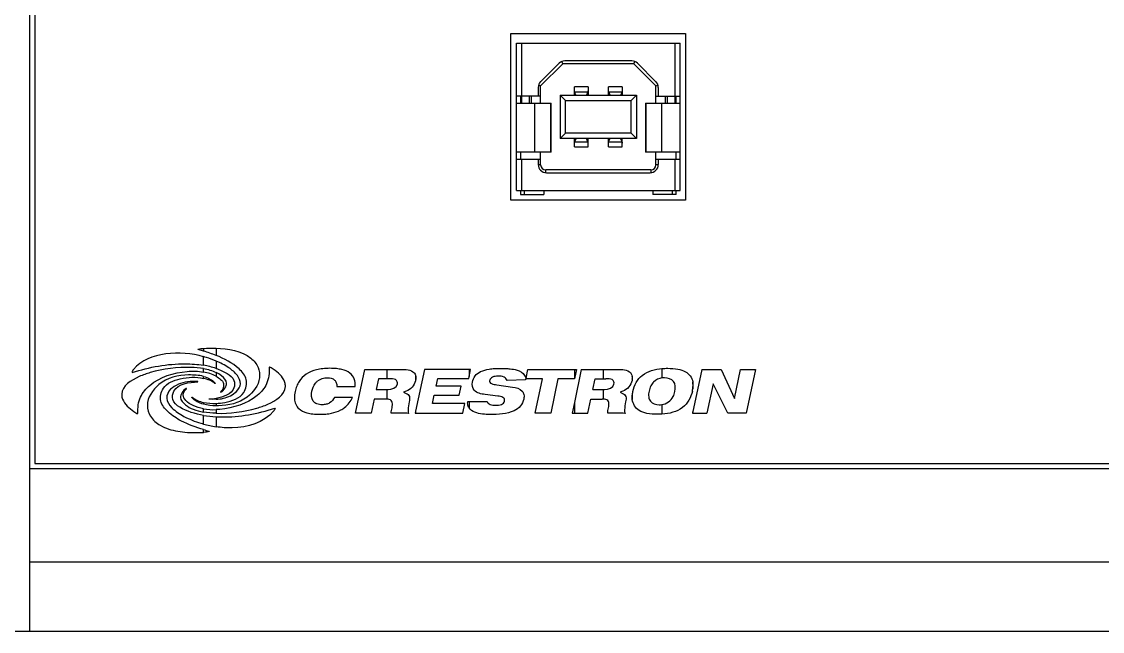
# Model space of a CAD drawing. Header units: inches. Extents: x 29 to 2254, y 8 to 2046.
# Drawn here: x 31.29 to 34.196, y 37.063 to 38.703 of the extents above; entities that cross this region are included whole.
import ezdxf

# ---------------------------------------------------------------- set-up
doc = ezdxf.new("R2010")
doc.units = ezdxf.units.IN
doc.header["$MEASUREMENT"] = 0

msp = doc.modelspace()

# ---------------------------------------------------------------- linework, layer by layer
at = {"color": 7, "linetype": 'Continuous'}
for p, q in [((31.312, 37.0626), (31.312, 40.2962)), ((31.326, 39.8451), (31.326, 37.5138)), ((32.6059, 38.2222), (32.6059, 38.6706)), ((32.6059, 38.6706), (33.0757, 38.6706)), ((33.0757, 38.6706), (33.0757, 38.2222)), ((32.6206, 38.2487), (32.6206, 38.645)), ((32.6206, 38.645), (33.061, 38.645)), ((32.6353, 38.4835), (32.6353, 38.645)), ((33.0463, 38.645), (33.0463, 38.4835)), ((33.061, 38.2487), (33.061, 38.645)), ((32.7456, 38.5896), (32.743, 38.5958)), ((32.9307, 38.5973), (32.7509, 38.5973)), ((32.936, 38.5896), (32.9386, 38.5958)), ((32.7456, 38.5896), (32.6857, 38.5298)), ((32.6858, 38.5413), (32.7353, 38.5909)), ((32.936, 38.5896), (32.7456, 38.5896)), ((32.936, 38.5896), (32.9958, 38.5298)), ((32.9463, 38.5909), (32.9958, 38.5413)), ((32.6793, 38.5258), (32.6793, 38.5019)), ((32.6857, 38.5298), (32.6803, 38.5321)), ((32.6857, 38.4835), (32.6857, 38.5298)), ((32.7766, 38.5052), (32.7766, 38.5272)), ((32.8133, 38.5272), (32.7766, 38.5272)), ((32.7769, 38.5143), (32.7766, 38.517)), ((32.7769, 38.5143), (32.8129, 38.5143)), ((32.7778, 38.5052), (32.7778, 38.5117)), ((32.7807, 38.5052), (32.7778, 38.5117)), ((32.8121, 38.5117), (32.8091, 38.5052)), ((32.8121, 38.5117), (32.8121, 38.5052)), ((32.8129, 38.5143), (32.8133, 38.517)), ((32.8133, 38.5272), (32.8133, 38.5052)), ((32.8683, 38.5052), (32.8683, 38.5272)), ((32.905, 38.5272), (32.8683, 38.5272)), ((32.8686, 38.5143), (32.8683, 38.517)), ((32.8686, 38.5143), (32.9047, 38.5143)), ((32.8695, 38.5052), (32.8695, 38.5117)), ((32.8695, 38.5117), (32.8725, 38.5052)), ((32.9038, 38.5117), (32.9008, 38.5052)), ((32.9038, 38.5117), (32.9038, 38.5052)), ((32.905, 38.517), (32.9047, 38.5143)), ((32.905, 38.5272), (32.905, 38.5052)), ((32.9958, 38.5298), (33.0013, 38.5321)), ((32.9958, 38.4835), (32.9958, 38.5298)), ((33.0023, 38.5019), (33.0023, 38.5258)), ((32.6857, 38.5019), (32.6206, 38.5019)), ((32.6206, 38.4835), (32.7138, 38.4835)), ((32.6316, 38.5019), (32.6316, 38.4835)), ((32.6555, 38.4835), (32.6555, 38.5019)), ((32.661, 38.4835), (32.661, 38.5019)), ((32.6704, 38.3514), (32.6704, 38.4835)), ((32.7125, 38.4835), (32.7125, 38.3514)), ((32.7138, 38.3514), (32.7138, 38.4835)), ((32.738, 38.5052), (32.738, 38.3885)), ((32.7527, 38.4905), (32.738, 38.5052)), ((32.738, 38.5052), (32.9435, 38.5052)), ((32.7527, 38.4032), (32.7527, 38.4905)), ((32.7527, 38.4905), (32.9289, 38.4905)), ((32.9435, 38.5052), (32.9289, 38.4905)), ((32.9289, 38.4032), (32.9289, 38.4905)), ((32.9435, 38.5052), (32.9435, 38.3885)), ((32.9678, 38.4835), (32.9678, 38.3514)), ((32.9678, 38.4835), (33.061, 38.4835)), ((32.9691, 38.3514), (32.9691, 38.4835)), ((32.9958, 38.5019), (33.061, 38.5019)), ((33.0111, 38.4835), (33.0111, 38.3514)), ((33.0206, 38.5019), (33.0206, 38.4835)), ((33.0261, 38.5019), (33.0261, 38.4835)), ((33.05, 38.4835), (33.05, 38.5019)), ((32.738, 38.3885), (32.7527, 38.4032)), ((32.9289, 38.4032), (32.7527, 38.4032)), ((32.9289, 38.4032), (32.9435, 38.3885)), ((32.9435, 38.3885), (32.738, 38.3885)), ((32.7766, 38.3657), (32.7766, 38.3885)), ((32.7766, 38.376), (32.7769, 38.3786)), ((32.7766, 38.3657), (32.8133, 38.3657)), ((32.8129, 38.3786), (32.7769, 38.3786)), ((32.7778, 38.3813), (32.7778, 38.3885)), ((32.7811, 38.3885), (32.7778, 38.3813)), ((32.8121, 38.3813), (32.8088, 38.3885)), ((32.8121, 38.3885), (32.8121, 38.3813)), ((32.8133, 38.376), (32.8129, 38.3786)), ((32.8133, 38.3657), (32.8133, 38.3885)), ((32.8683, 38.3657), (32.8683, 38.3885)), ((32.8683, 38.376), (32.8686, 38.3786)), ((32.8683, 38.3657), (32.905, 38.3657)), ((32.9047, 38.3786), (32.8686, 38.3786)), ((32.8695, 38.3813), (32.8695, 38.3885)), ((32.8695, 38.3813), (32.8728, 38.3885)), ((32.9038, 38.3813), (32.9005, 38.3885)), ((32.9038, 38.3885), (32.9038, 38.3813)), ((32.9047, 38.3786), (32.905, 38.376)), ((32.905, 38.3657), (32.905, 38.3885)), ((32.7138, 38.3514), (32.6206, 38.3514)), ((32.6316, 38.3514), (32.6316, 38.3331)), ((32.6857, 38.318), (32.6857, 38.3514)), ((33.061, 38.3514), (32.9678, 38.3514)), ((32.9958, 38.318), (32.9958, 38.3514)), ((33.05, 38.3331), (33.05, 38.3514)), ((32.6206, 38.3331), (32.6857, 38.3331)), ((32.6353, 38.2487), (32.6353, 38.3331)), ((32.6793, 38.3331), (32.6793, 38.3184)), ((32.6857, 38.318), (32.6793, 38.318)), ((32.9958, 38.3331), (33.061, 38.3331)), ((33.0023, 38.318), (32.9958, 38.318)), ((33.0023, 38.3184), (33.0023, 38.3331)), ((33.0463, 38.3331), (33.0463, 38.2487)), ((32.6997, 38.2965), (32.6997, 38.3041)), ((32.9819, 38.3041), (32.6997, 38.3041)), ((32.7013, 38.2964), (32.9802, 38.2964)), ((32.9819, 38.3041), (32.9819, 38.2965)), ((32.6206, 38.2487), (33.061, 38.2487)), ((32.6316, 38.2487), (32.6316, 38.238)), ((32.6426, 38.238), (32.6426, 38.2487)), ((32.694, 38.2487), (32.694, 38.238)), ((32.9876, 38.2487), (32.9876, 38.238)), ((33.039, 38.2487), (33.039, 38.238)), ((33.05, 38.238), (33.05, 38.2487)), ((33.0757, 38.2222), (32.6059, 38.2222)), ((32.6316, 38.238), (32.694, 38.238)), ((33.05, 38.238), (32.9876, 38.238)), ((31.7792, 37.8165), (31.7645, 37.8208)), ((31.7792, 37.8239), (31.7792, 37.8165)), ((31.8129, 37.8243), (31.8129, 37.805)), ((31.7792, 37.7784), (31.7792, 37.8016)), ((31.8129, 37.7899), (31.8129, 37.7699)), ((31.7792, 37.7603), (31.7792, 37.7694)), ((31.8129, 37.7594), (31.8129, 37.7488)), ((32.1881, 37.6498), (32.213, 37.767)), ((32.213, 37.767), (32.3045, 37.767)), ((32.2725, 37.767), (32.2725, 37.7419)), ((32.373, 37.767), (32.3491, 37.6549)), ((32.4974, 37.767), (32.373, 37.767)), ((32.4923, 37.743), (32.4974, 37.767)), ((32.4933, 37.767), (32.4933, 37.7481)), ((32.6466, 37.7434), (32.6516, 37.767)), ((32.6516, 37.767), (32.7825, 37.767)), ((32.7764, 37.767), (32.7764, 37.7419)), ((32.7951, 37.767), (32.7764, 37.6787)), ((32.7825, 37.767), (32.7772, 37.7419)), ((32.7951, 37.767), (32.8866, 37.767)), ((32.8547, 37.7419), (32.8547, 37.767)), ((33.012, 37.7696), (33.012, 37.7444)), ((33.119, 37.767), (33.0941, 37.6498)), ((33.119, 37.767), (33.171, 37.767)), ((33.171, 37.767), (33.2067, 37.6892)), ((33.2067, 37.6892), (33.2232, 37.767)), ((33.2232, 37.767), (33.2632, 37.767)), ((33.2632, 37.767), (33.2383, 37.6498)), ((31.7792, 37.7433), (31.7792, 37.7485)), ((31.9994, 37.721), (31.9994, 37.7241)), ((32.2498, 37.7419), (32.2438, 37.7137)), ((32.279, 37.7419), (32.2498, 37.7419)), ((32.3491, 37.7521), (32.3491, 37.7365)), ((32.4049, 37.7221), (32.4094, 37.743)), ((32.4094, 37.743), (32.4923, 37.743)), ((32.5677, 37.726), (32.61, 37.7199)), ((32.6451, 37.739), (32.5953, 37.7373)), ((32.6426, 37.7511), (32.6466, 37.7434)), ((32.6452, 37.7419), (32.6451, 37.739)), ((32.6909, 37.7419), (32.6452, 37.7419)), ((32.6713, 37.6498), (32.6909, 37.7419)), ((32.7324, 37.7419), (32.7128, 37.6498)), ((32.7772, 37.7419), (32.7324, 37.7419)), ((32.826, 37.7137), (32.832, 37.7419)), ((32.832, 37.7419), (32.8612, 37.7419)), ((32.9321, 37.7485), (32.9321, 37.741)), ((33.0948, 37.7343), (33.0948, 37.7149)), ((33.1495, 37.7283), (33.1328, 37.6498)), ((33.189, 37.6498), (33.1495, 37.7283)), ((31.5591, 37.7008), (31.5591, 37.698)), ((32.1379, 37.7214), (32.1866, 37.7214)), ((32.2438, 37.7137), (32.2755, 37.7137)), ((32.2725, 37.7137), (32.2725, 37.6873)), ((32.3244, 37.7086), (32.3172, 37.706)), ((32.3172, 37.706), (32.3242, 37.7028)), ((32.395, 37.6754), (32.3998, 37.6979)), ((32.3998, 37.6979), (32.467, 37.6978)), ((32.4721, 37.7221), (32.4049, 37.7221)), ((32.467, 37.6978), (32.4721, 37.7221)), ((32.571, 37.6956), (32.5363, 37.7)), ((32.826, 37.7137), (32.8577, 37.7137)), ((32.8547, 37.6873), (32.8547, 37.7137)), ((32.9066, 37.7086), (32.8994, 37.706)), ((32.8994, 37.706), (32.9063, 37.7028)), ((32.9321, 37.6862), (32.9321, 37.6975)), ((31.7792, 37.6786), (31.7792, 37.6734)), ((31.8129, 37.6895), (31.8129, 37.687)), ((31.8129, 37.6759), (31.8129, 37.6695)), ((31.8193, 37.6695), (31.8129, 37.6695)), ((32.1801, 37.6922), (32.1315, 37.6922)), ((32.2383, 37.6874), (32.2303, 37.6498)), ((32.2693, 37.6874), (32.2383, 37.6874)), ((32.482, 37.6754), (32.395, 37.6754)), ((32.4766, 37.6498), (32.482, 37.6754)), ((32.4898, 37.6736), (32.4893, 37.6773)), ((32.4896, 37.6781), (32.4898, 37.6812)), ((32.4898, 37.6812), (32.5423, 37.6812)), ((32.4933, 37.6812), (32.4933, 37.6639)), ((32.7764, 37.6787), (32.7703, 37.6498)), ((32.7764, 37.6787), (32.7764, 37.6498)), ((32.8124, 37.6498), (32.8204, 37.6874)), ((32.8204, 37.6874), (32.8515, 37.6874)), ((33.012, 37.6726), (33.012, 37.647)), ((31.7792, 37.6525), (31.7792, 37.6616)), ((31.7792, 37.6203), (31.7792, 37.6435)), ((31.8234, 37.6599), (31.8129, 37.6591)), ((31.8129, 37.6591), (31.8129, 37.6492)), ((31.8129, 37.6399), (31.8129, 37.6131)), ((32.2303, 37.6498), (32.1881, 37.6498)), ((32.3491, 37.6549), (32.3481, 37.6498)), ((32.3481, 37.6498), (32.4766, 37.6498)), ((32.3491, 37.6549), (32.3491, 37.6498)), ((32.7128, 37.6498), (32.6713, 37.6498)), ((32.7703, 37.6498), (32.8124, 37.6498)), ((33.0941, 37.6498), (33.1328, 37.6498)), ((33.0948, 37.6498), (33.0948, 37.6534)), ((33.2383, 37.6498), (33.189, 37.6498)), ((31.7792, 37.5979), (31.7792, 37.6054)), ((47.4197, 37.4998), (31.312, 37.4998)), ((31.326, 37.5138), (47.4057, 37.5138)), ((47.4197, 37.249), (31.312, 37.249)), ((30.6269, 37.0628), (31.312, 37.0628)), ((47.4197, 37.0626), (31.312, 37.0626))]:
    msp.add_line(p, q, dxfattribs=at)
for centre, radius, start, end in [((32.7509, 38.5753), 0.022, 90, 135), ((32.9307, 38.5753), 0.022, 45, 90), ((32.7013, 38.5258), 0.022, 135, 180), ((32.9802, 38.5258), 0.022, 0, 45), ((32.7013, 38.3184), 0.022, 180, 270), ((32.6997, 38.318), 0.0139, 180, 270), ((32.9802, 38.3184), 0.022, 270, 0), ((32.9819, 38.318), 0.0139, 270, 0), ((31.7205, 37.5864), 0.2231, 72.6849, 74.7216), ((31.7082, 37.5416), 0.2695, 67.1272, 73.0314), ((33.0062, 37.728), 0.0895, 347.7955, 351.5948), ((32.2694, 37.6231), 0.0643, 87.2158, 90.0778), ((32.8515, 37.6215), 0.0659, 87.2507, 90.043), ((31.807, 37.8106), 0.1516, 259.4399, 272.2362), ((31.8801, 37.9835), 0.3769, 253.2766, 254.481), ((31.858, 37.9053), 0.2957, 254.549, 261.2321), ((31.7561, 38.0048), 0.4075, 270.8153, 273.2557), ((31.982, 38.2695), 0.6943, 253.0192, 254.2869)]:
    msp.add_arc(centre, radius, start, end, dxfattribs=at)
for centre, start_param, end_param in [((32.7949, 38.5172), -2.956005, -2.776649), ((32.7949, 38.5172), -0.364943, -0.185588), ((32.8867, 38.5172), -2.956005, -2.776649), ((32.8867, 38.5172), -0.364943, -0.185588), ((32.7949, 38.3758), 2.776649, 2.956005), ((32.7949, 38.3758), 0.185588, 0.364943), ((32.8867, 38.3758), 2.776649, 2.956005), ((32.8867, 38.3758), 0.185588, 0.364943)]:
    msp.add_ellipse(centre, major_axis=(0.0183, 0), ratio=0.8391, start_param=start_param, end_param=end_param, dxfattribs=at)
for points in [[(31.7792, 37.8016), (31.7178, 37.8186), (31.6321, 37.816), (31.5909, 37.7673)], [(31.7645, 37.8208), (31.7641, 37.8209), (31.7642, 37.822), (31.7646, 37.822)], [(31.7646, 37.822), (31.7692, 37.8228), (31.7739, 37.8237), (31.7786, 37.8239)], [(31.7792, 37.8239), (31.7905, 37.8246), (31.8017, 37.8248), (31.8129, 37.8243)], [(31.8129, 37.805), (31.8019, 37.8093), (31.7906, 37.813), (31.7792, 37.8165)], [(31.735, 37.762), (31.7497, 37.7636), (31.7647, 37.763), (31.7792, 37.7603)], [(31.7792, 37.7485), (31.7663, 37.7519), (31.7526, 37.7524), (31.7392, 37.7524)], [(31.8129, 37.7699), (31.802, 37.7737), (31.7907, 37.7764), (31.7792, 37.7784)], [(31.7792, 37.7694), (31.7908, 37.7674), (31.8024, 37.7644), (31.8129, 37.7594)], [(31.8129, 37.7488), (31.8025, 37.7546), (31.7909, 37.7581), (31.7792, 37.7603)], [(31.8129, 37.7699), (31.8234, 37.7663), (31.8336, 37.7617), (31.8431, 37.7562)], [(31.7638, 37.7335), (31.7642, 37.7335), (31.7643, 37.7348), (31.7638, 37.7348)], [(31.7792, 37.7485), (31.791, 37.7454), (31.8027, 37.739), (31.8108, 37.7299)], [(31.8099, 37.729), (31.8015, 37.7366), (31.7903, 37.7409), (31.7792, 37.7433)], [(31.8108, 37.7299), (31.811, 37.7296), (31.8102, 37.7287), (31.8099, 37.729)], [(32.0708, 37.7091), (32.0723, 37.7164), (32.0753, 37.7239), (32.0799, 37.73)], [(32.1362, 37.7315), (32.1374, 37.7283), (32.138, 37.7247), (32.1379, 37.7214)], [(32.2755, 37.7137), (32.2851, 37.7137), (32.2988, 37.718), (32.3008, 37.7274)], [(32.3491, 37.7365), (32.3462, 37.7244), (32.3361, 37.7128), (32.3244, 37.7086)], [(32.3491, 37.7521), (32.3507, 37.7475), (32.3504, 37.7423), (32.3494, 37.7376)], [(32.8577, 37.7137), (32.8673, 37.7137), (32.881, 37.718), (32.883, 37.7274)], [(32.9321, 37.741), (32.9325, 37.7435), (32.9325, 37.746), (32.9321, 37.7485)], [(33.0948, 37.7149), (33.0957, 37.7213), (33.096, 37.728), (33.0948, 37.7343)], [(31.7332, 37.7152), (31.7335, 37.7154), (31.7327, 37.7164), (31.7324, 37.7161)], [(31.8253, 37.7067), (31.825, 37.7064), (31.8258, 37.7055), (31.8261, 37.7058)], [(32.9321, 37.6975), (32.9318, 37.6937), (32.9318, 37.6899), (32.9321, 37.6862)], [(31.7792, 37.6435), (31.757, 37.6473), (31.7348, 37.6544), (31.7154, 37.6657)], [(31.7477, 37.692), (31.7474, 37.6923), (31.7483, 37.6931), (31.7486, 37.6928)], [(31.7792, 37.6734), (31.7674, 37.6765), (31.7558, 37.6828), (31.7477, 37.692)], [(31.7486, 37.6928), (31.7569, 37.6853), (31.7682, 37.681), (31.7792, 37.6786)], [(31.7792, 37.6786), (31.7902, 37.6762), (31.8017, 37.6755), (31.8129, 37.6759)], [(31.8129, 37.6695), (31.8016, 37.6697), (31.7902, 37.6705), (31.7792, 37.6734)], [(31.7946, 37.6871), (31.7942, 37.6871), (31.7942, 37.6883), (31.7947, 37.6883)], [(31.8129, 37.687), (31.8069, 37.6867), (31.8007, 37.6868), (31.7946, 37.6871)], [(31.7947, 37.6883), (31.8008, 37.6883), (31.8069, 37.6887), (31.8129, 37.6895)], [(32.1587, 37.665), (32.168, 37.6722), (32.1756, 37.6816), (32.1801, 37.6922)], [(32.4933, 37.6639), (32.4914, 37.6668), (32.4902, 37.6702), (32.4898, 37.6736)], [(31.8129, 37.6492), (31.8017, 37.6496), (31.7904, 37.6506), (31.7792, 37.6525)], [(31.7792, 37.6435), (31.7904, 37.6417), (31.8017, 37.6405), (31.8129, 37.6399)], [(31.8129, 37.6492), (31.8497, 37.6481), (31.8871, 37.6528), (31.9223, 37.6631)], [(31.7939, 37.5999), (31.7893, 37.599), (31.7846, 37.5982), (31.7799, 37.598)], [(31.794, 37.6011), (31.7944, 37.601), (31.7943, 37.5999), (31.7939, 37.5999)]]:
    msp.add_open_spline(points, degree=3, dxfattribs=at)
for points, knots in [([(31.8129, 37.8243), (31.8453, 37.8232), (31.8926, 37.8166), (31.9283, 37.775), (31.9335, 37.7326), (31.8952, 37.6816), (31.8461, 37.6696), (31.8193, 37.6695)], [0, 0, 0, 0, 0.325144, 0.430936, 0.525307, 0.731395, 1, 1, 1, 1]), ([(31.5877, 37.759), (31.6336, 37.7736), (31.6984, 37.7859), (31.763, 37.7811), (31.7792, 37.7784)], [0, 0, 0, 0, 0.745441, 1, 1, 1, 1]), ([(31.8872, 37.7053), (31.8935, 37.7152), (31.8996, 37.7414), (31.8669, 37.78), (31.8352, 37.7963), (31.8129, 37.805)], [0, 0, 0, 0, 0.248276, 0.49385, 1, 1, 1, 1]), ([(31.8678, 37.7081), (31.8736, 37.7133), (31.8827, 37.7288), (31.87, 37.7544), (31.8458, 37.7739), (31.8249, 37.7848), (31.8129, 37.7899)], [0, 0, 0, 0, 0.199567, 0.399014, 0.666991, 1, 1, 1, 1]), ([(31.6361, 37.7588), (31.626, 37.7558), (31.5965, 37.7457), (31.5602, 37.7231), (31.5591, 37.7008)], [0, 0, 0, 0, 0.321886, 1, 1, 1, 1]), ([(31.5909, 37.7673), (31.5898, 37.7659), (31.5888, 37.7633), (31.5863, 37.7608), (31.5874, 37.7589), (31.5877, 37.759)], [0, 0, 0, 0, 0.544395, 0.883828, 1, 1, 1, 1]), ([(31.6027, 37.6492), (31.602, 37.664), (31.6054, 37.6935), (31.6484, 37.7439), (31.6995, 37.7582), (31.735, 37.762)], [0, 0, 0, 0, 0.231913, 0.440798, 1, 1, 1, 1]), ([(31.7392, 37.7524), (31.7111, 37.7523), (31.6595, 37.7394), (31.622, 37.6821), (31.6347, 37.6377), (31.6658, 37.612), (31.7105, 37.599), (31.7445, 37.5971), (31.7619, 37.5973)], [0, 0, 0, 0, 0.26674, 0.468648, 0.564338, 0.678664, 0.835385, 1, 1, 1, 1]), ([(31.7792, 37.7694), (31.7681, 37.7713), (31.7201, 37.7754), (31.6714, 37.7691), (31.6361, 37.7588)], [0, 0, 0, 0, 0.235287, 1, 1, 1, 1]), ([(31.8261, 37.7058), (31.8339, 37.7115), (31.8488, 37.7296), (31.8293, 37.7496), (31.8183, 37.7568), (31.8129, 37.7594)], [0, 0, 0, 0, 0.413466, 0.749139, 1, 1, 1, 1]), ([(31.8431, 37.7562), (31.8505, 37.7518), (31.8637, 37.741), (31.8629, 37.7031), (31.8313, 37.6921), (31.8129, 37.6895)], [0, 0, 0, 0, 0.253409, 0.452395, 1, 1, 1, 1]), ([(31.9557, 37.7727), (31.9565, 37.7579), (31.9531, 37.7283), (31.9101, 37.678), (31.859, 37.6636), (31.8234, 37.6599)], [0, 0, 0, 0, 0.231894, 0.440803, 1, 1, 1, 1]), ([(31.9669, 37.7679), (31.965, 37.7692), (31.9613, 37.7704), (31.9583, 37.774), (31.9557, 37.773), (31.9557, 37.7727)], [0, 0, 0, 0, 0.529493, 0.915308, 1, 1, 1, 1]), ([(31.9994, 37.7241), (31.9993, 37.7276), (31.9948, 37.7461), (31.9792, 37.7592), (31.9669, 37.7679)], [0, 0, 0, 0, 0.189513, 1, 1, 1, 1]), ([(32.1866, 37.7214), (32.1874, 37.7283), (32.1868, 37.7423), (32.1728, 37.7599), (32.1542, 37.7668), (32.1358, 37.7698), (32.1186, 37.7705), (32.1006, 37.7697), (32.0787, 37.7659), (32.055, 37.7566), (32.0377, 37.739), (32.0292, 37.7221), (32.0257, 37.7099), (32.0244, 37.7022), (32.024, 37.6993)], [0, 0, 0, 0, 0.090637, 0.175345, 0.279547, 0.345002, 0.421124, 0.505594, 0.581665, 0.714059, 0.83439, 0.896426, 0.962502, 1, 1, 1, 1]), ([(32.3045, 37.767), (32.3172, 37.767), (32.3365, 37.7696), (32.348, 37.7557), (32.3491, 37.7521)], [0, 0, 0, 0, 0.768562, 1, 1, 1, 1]), ([(32.5021, 37.7331), (32.5034, 37.739), (32.5084, 37.751), (32.5254, 37.7633), (32.5441, 37.768), (32.5624, 37.77), (32.5774, 37.7703), (32.5913, 37.7701), (32.606, 37.7689), (32.624, 37.7661), (32.6388, 37.7585), (32.6426, 37.7511)], [0, 0, 0, 0, 0.113316, 0.229608, 0.376763, 0.467875, 0.572547, 0.654654, 0.727139, 0.845465, 1, 1, 1, 1]), ([(32.8866, 37.767), (32.8994, 37.767), (32.9202, 37.7701), (32.9315, 37.7534), (32.9321, 37.7485)], [0, 0, 0, 0, 0.71873, 1, 1, 1, 1]), ([(32.9321, 37.6975), (32.9325, 37.7009), (32.9343, 37.713), (32.9413, 37.7327), (32.9651, 37.7604), (32.9934, 37.768), (33.012, 37.7696)], [0, 0, 0, 0, 0.088681, 0.312715, 0.522418, 1, 1, 1, 1]), ([(33.012, 37.7696), (33.0171, 37.7701), (33.0315, 37.7706), (33.0529, 37.7691), (33.0796, 37.7619), (33.0928, 37.7453), (33.0948, 37.7343)], [0, 0, 0, 0, 0.159495, 0.440033, 0.658482, 1, 1, 1, 1]), ([(31.6713, 37.7166), (31.6806, 37.731), (31.7207, 37.7462), (31.7587, 37.7478), (31.7792, 37.7433)], [0, 0, 0, 0, 0.450799, 1, 1, 1, 1]), ([(31.7638, 37.7348), (31.7545, 37.7352), (31.7287, 37.7355), (31.7029, 37.7249), (31.6907, 37.7138)], [0, 0, 0, 0, 0.360437, 1, 1, 1, 1]), ([(31.7154, 37.6657), (31.7074, 37.6704), (31.6925, 37.6831), (31.7011, 37.7276), (31.7409, 37.7336), (31.7638, 37.7335)], [0, 0, 0, 0, 0.234526, 0.423202, 1, 1, 1, 1]), ([(31.8129, 37.7488), (31.8212, 37.7443), (31.839, 37.7328), (31.8312, 37.7119), (31.8253, 37.7067)], [0, 0, 0, 0, 0.544815, 1, 1, 1, 1]), ([(32.0799, 37.73), (32.0815, 37.732), (32.0899, 37.741), (32.1029, 37.7448), (32.1125, 37.7448)], [0, 0, 0, 0, 0.207661, 1, 1, 1, 1]), ([(32.1125, 37.7448), (32.1192, 37.7448), (32.13, 37.7428), (32.1351, 37.7343), (32.1362, 37.7315)], [0, 0, 0, 0, 0.699298, 1, 1, 1, 1]), ([(32.3008, 37.7274), (32.3017, 37.7318), (32.2963, 37.744), (32.2846, 37.7419), (32.279, 37.7419)], [0, 0, 0, 0, 0.442741, 1, 1, 1, 1]), ([(32.5363, 37.7), (32.526, 37.7013), (32.505, 37.7046), (32.5006, 37.7257), (32.5021, 37.7331)], [0, 0, 0, 0, 0.579745, 1, 1, 1, 1]), ([(32.5953, 37.7373), (32.5945, 37.7413), (32.5862, 37.749), (32.5714, 37.7493), (32.557, 37.7486), (32.5485, 37.7412), (32.5484, 37.7362), (32.5486, 37.735)], [0, 0, 0, 0, 0.20892, 0.497723, 0.753572, 0.942608, 1, 1, 1, 1]), ([(32.5486, 37.735), (32.5488, 37.7342), (32.5497, 37.7317), (32.5562, 37.7272), (32.563, 37.7267), (32.5677, 37.726)], [0, 0, 0, 0, 0.106645, 0.356616, 1, 1, 1, 1]), ([(32.883, 37.7274), (32.8839, 37.7318), (32.8785, 37.744), (32.8668, 37.7419), (32.8612, 37.7419)], [0, 0, 0, 0, 0.442741, 1, 1, 1, 1]), ([(32.9321, 37.741), (32.932, 37.7399), (32.9296, 37.7262), (32.9186, 37.7129), (32.9066, 37.7086)], [0, 0, 0, 0, 0.082409, 1, 1, 1, 1]), ([(33.012, 37.7444), (33.0037, 37.7432), (32.9911, 37.7373), (32.9812, 37.7226), (32.9767, 37.7088), (32.9752, 37.6946), (32.9811, 37.6764), (32.9988, 37.6715), (33.0096, 37.6723), (33.012, 37.6726)], [0, 0, 0, 0, 0.220591, 0.334541, 0.46207, 0.599146, 0.708292, 0.937789, 1, 1, 1, 1]), ([(33.0466, 37.7078), (33.0485, 37.7167), (33.0487, 37.7386), (33.0252, 37.7455), (33.0143, 37.7447), (33.012, 37.7444)], [0, 0, 0, 0, 0.452315, 0.882944, 1, 1, 1, 1]), ([(31.5591, 37.698), (31.5592, 37.6944), (31.5636, 37.6759), (31.5793, 37.6627), (31.5916, 37.654)], [0, 0, 0, 0, 0.189462, 1, 1, 1, 1]), ([(31.7792, 37.6054), (31.7588, 37.6116), (31.7245, 37.6235), (31.6852, 37.6495), (31.6588, 37.6804), (31.665, 37.7067), (31.6713, 37.7166)], [0, 0, 0, 0, 0.361006, 0.606024, 0.801851, 1, 1, 1, 1]), ([(31.6907, 37.7138), (31.6842, 37.7079), (31.6747, 37.6879), (31.696, 37.6597), (31.7283, 37.6385), (31.7561, 37.6272), (31.7716, 37.6225)], [0, 0, 0, 0, 0.183141, 0.383828, 0.662165, 1, 1, 1, 1]), ([(31.7324, 37.7161), (31.7246, 37.7104), (31.7098, 37.6923), (31.7307, 37.6705), (31.7522, 37.6583), (31.7698, 37.6541), (31.7792, 37.6525)], [0, 0, 0, 0, 0.275832, 0.499646, 0.726268, 1, 1, 1, 1]), ([(31.7792, 37.6616), (31.7695, 37.6634), (31.7524, 37.6686), (31.732, 37.6803), (31.7209, 37.6994), (31.7286, 37.7111), (31.7332, 37.7152)], [0, 0, 0, 0, 0.334807, 0.599522, 0.7929, 1, 1, 1, 1]), ([(31.8129, 37.687), (31.8196, 37.6874), (31.8394, 37.6894), (31.8581, 37.6992), (31.8678, 37.7081)], [0, 0, 0, 0, 0.335359, 1, 1, 1, 1]), ([(31.8129, 37.6759), (31.8208, 37.6763), (31.8469, 37.6795), (31.8768, 37.6892), (31.8872, 37.7053)], [0, 0, 0, 0, 0.290242, 1, 1, 1, 1]), ([(31.9223, 37.6631), (31.9325, 37.666), (31.9619, 37.6761), (31.9982, 37.6987), (31.9994, 37.721)], [0, 0, 0, 0, 0.321686, 1, 1, 1, 1]), ([(32.024, 37.6993), (32.0238, 37.6975), (32.0234, 37.6915), (32.024, 37.68), (32.0281, 37.671), (32.0313, 37.6666)], [0, 0, 0, 0, 0.16667, 0.528727, 1, 1, 1, 1]), ([(32.1315, 37.6922), (32.1286, 37.6861), (32.1217, 37.6779), (32.1089, 37.6729), (32.0971, 37.6717), (32.0843, 37.6732), (32.0687, 37.6844), (32.0689, 37.7001), (32.0708, 37.7091)], [0, 0, 0, 0, 0.211081, 0.315345, 0.428409, 0.584784, 0.711476, 1, 1, 1, 1]), ([(32.3242, 37.7028), (32.3277, 37.7012), (32.3358, 37.6947), (32.333, 37.6848), (32.3322, 37.6799)], [0, 0, 0, 0, 0.438652, 1, 1, 1, 1]), ([(32.61, 37.7199), (32.6193, 37.7185), (32.6339, 37.7153), (32.642, 37.6992), (32.6406, 37.6846), (32.633, 37.6674), (32.6022, 37.6468), (32.5718, 37.6461), (32.5502, 37.6461)], [0, 0, 0, 0, 0.179602, 0.246053, 0.322415, 0.451514, 0.588837, 1, 1, 1, 1]), ([(32.5887, 37.6863), (32.5886, 37.6868), (32.5878, 37.689), (32.5824, 37.6941), (32.5756, 37.695), (32.571, 37.6956)], [0, 0, 0, 0, 0.07285, 0.335317, 1, 1, 1, 1]), ([(32.9063, 37.7028), (32.9099, 37.7012), (32.918, 37.6947), (32.9151, 37.6848), (32.9143, 37.6799)], [0, 0, 0, 0, 0.438854, 1, 1, 1, 1]), ([(33.0937, 37.7091), (33.0902, 37.6923), (33.0703, 37.6569), (33.0313, 37.6482), (33.012, 37.647)], [0, 0, 0, 0, 0.468575, 1, 1, 1, 1]), ([(33.012, 37.6726), (33.0241, 37.6743), (33.0408, 37.6865), (33.0456, 37.7031), (33.0466, 37.7078)], [0, 0, 0, 0, 0.717897, 1, 1, 1, 1]), ([(32.0313, 37.6666), (32.0324, 37.665), (32.0393, 37.6571), (32.0543, 37.6505), (32.0738, 37.6471), (32.0909, 37.6463), (32.1078, 37.647), (32.1271, 37.6498), (32.1444, 37.6552), (32.1555, 37.6625), (32.1587, 37.665)], [0, 0, 0, 0, 0.042413, 0.226984, 0.343884, 0.481512, 0.603685, 0.715348, 0.912244, 1, 1, 1, 1]), ([(32.2842, 37.6498), (32.2839, 37.6523), (32.2849, 37.6598), (32.2878, 37.6702), (32.2862, 37.6853), (32.2766, 37.6871), (32.2725, 37.6873)], [0, 0, 0, 0, 0.15897, 0.476198, 0.734995, 1, 1, 1, 1]), ([(32.3322, 37.6799), (32.331, 37.6728), (32.3288, 37.6629), (32.3291, 37.6518), (32.3307, 37.649)], [0, 0, 0, 0, 0.688338, 1, 1, 1, 1]), ([(32.5423, 37.6812), (32.543, 37.6776), (32.5508, 37.671), (32.5649, 37.6707), (32.5796, 37.6708), (32.589, 37.6792), (32.589, 37.6849), (32.5887, 37.6863)], [0, 0, 0, 0, 0.188541, 0.443668, 0.723344, 0.930094, 1, 1, 1, 1]), ([(32.8663, 37.6498), (32.866, 37.6523), (32.867, 37.6598), (32.87, 37.6702), (32.8684, 37.6853), (32.8588, 37.6871), (32.8547, 37.6873)], [0, 0, 0, 0, 0.15897, 0.476198, 0.734995, 1, 1, 1, 1]), ([(32.9143, 37.6799), (32.9132, 37.6728), (32.911, 37.6629), (32.9113, 37.6518), (32.9129, 37.649)], [0, 0, 0, 0, 0.688338, 1, 1, 1, 1]), ([(33.012, 37.647), (33.008, 37.6467), (32.9944, 37.6463), (32.9735, 37.6478), (32.9456, 37.6559), (32.9333, 37.6746), (32.9321, 37.6862)], [0, 0, 0, 0, 0.123442, 0.416487, 0.641871, 1, 1, 1, 1]), ([(31.5916, 37.654), (31.5934, 37.6527), (31.5972, 37.6515), (31.6002, 37.6479), (31.6028, 37.6488), (31.6027, 37.6492)], [0, 0, 0, 0, 0.530362, 0.91681, 1, 1, 1, 1]), ([(31.8129, 37.6399), (31.8181, 37.6397), (31.8713, 37.6378), (31.9249, 37.6483), (31.9708, 37.6628)], [0, 0, 0, 0, 0.096617, 1, 1, 1, 1]), ([(31.9676, 37.6546), (31.9418, 37.6241), (31.8808, 37.6061), (31.8273, 37.6109), (31.8129, 37.6131)], [0, 0, 0, 0, 0.734221, 1, 1, 1, 1]), ([(31.9708, 37.6628), (31.9711, 37.663), (31.9722, 37.661), (31.9697, 37.6585), (31.9687, 37.656), (31.9676, 37.6546)], [0, 0, 0, 0, 0.118181, 0.455315, 1, 1, 1, 1]), ([(32.3307, 37.649), (32.3173, 37.6504), (32.3017, 37.6497), (32.2862, 37.6498), (32.2842, 37.6498)], [0, 0, 0, 0, 0.868294, 1, 1, 1, 1]), ([(32.5502, 37.6461), (32.5431, 37.6461), (32.5236, 37.647), (32.5006, 37.6529), (32.4933, 37.6639)], [0, 0, 0, 0, 0.349292, 1, 1, 1, 1]), ([(32.9129, 37.649), (32.8995, 37.6504), (32.8839, 37.6497), (32.8684, 37.6498), (32.8663, 37.6498)], [0, 0, 0, 0, 0.868371, 1, 1, 1, 1])]:
    msp.add_open_spline(points, degree=3, knots=knots, dxfattribs=at)

doc.saveas('drawing.dxf')
